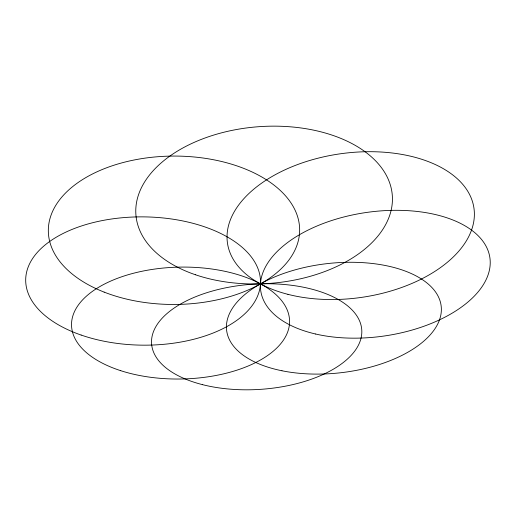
<?xml version="1.0" encoding="UTF-8"?>
<svg xmlns="http://www.w3.org/2000/svg" width="516" height="516" viewBox="0 0 516 516"><rect width="100%" height="100%" fill="white"/><g stroke="black" fill="none" stroke-linecap="round" stroke-linejoin="round"><path stroke-width="0.77" d="M195.325 274.718A128.555 78.535 -4.3 0 0 392.328 202.285A128.555 78.535 -4.3 0 0 204.684 138.12A128.555 78.535 -4.3 0 0 195.325 274.718M287.934 294.339A124.472 72.569 -8 0 0 474.378 214.94A124.472 72.569 -8 0 0 289.798 167.668A124.472 72.569 -8 0 0 287.934 294.339M315.657 334.026A115.758 62.404 -8.2 0 0 490.2 263.973A115.758 62.404 -8.2 0 0 320.062 224.737A115.758 62.404 -8.2 0 0 315.657 334.026M281.975 370.772A107.947 54.973 -6.3 0 0 441.348 308.394A107.947 54.973 -6.3 0 0 278.369 275.434A107.947 54.973 -6.3 0 0 281.975 370.772M104.18 292.127A125.665 74.201 -0.2 0 0 299.39 234.761A125.665 74.201 -0.2 0 0 118.422 163.843A125.665 74.201 -0.2 0 0 104.18 292.127M81.154 335.058A117.409 64.145 0.6 0 0 260.445 283.865A117.409 64.145 0.6 0 0 87.701 224.054A117.409 64.145 0.6 0 0 81.154 335.058M120.744 370.688A109.037 55.947 -1.1 0 0 289.399 324.719A109.037 55.947 -1.1 0 0 131.509 273.777A109.037 55.947 -1.1 0 0 120.744 370.688M202.633 384.684A105.322 52.716 -3.7 0 0 361.806 332.614A105.322 52.716 -3.7 0 0 205.542 293.114A105.322 52.716 -3.7 0 0 202.633 384.684"/></g></svg>
